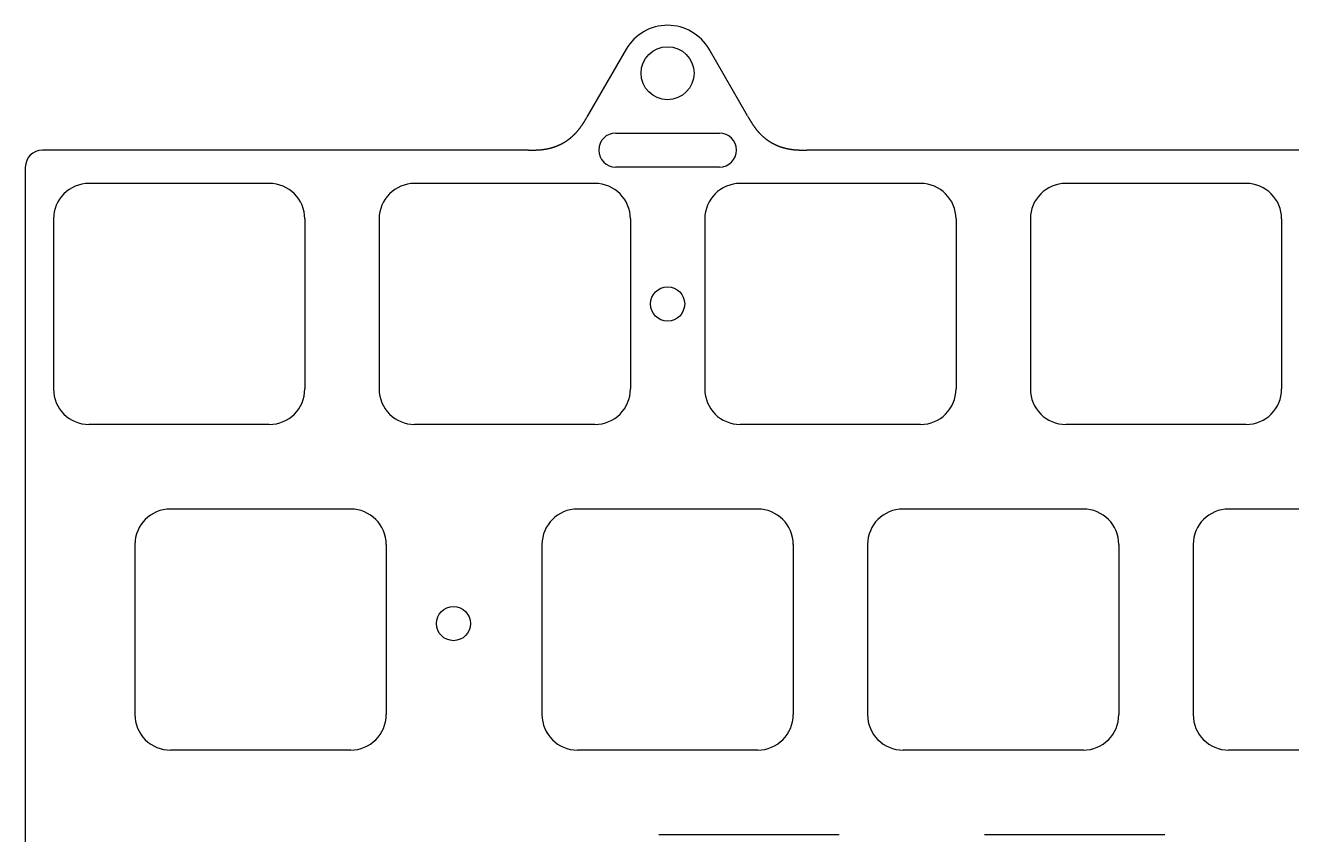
# Model space of a CAD drawing. Header units: millimetres. Extents: x -9 to 276, y -92 to 16.
# Drawn here: x -9 to 65.1, y -31 to 16.3 of the extents above; entities that cross this region are included whole.
import ezdxf

# ---------------------------------------------------------------- set-up
doc = ezdxf.new("R2010")
doc.units = ezdxf.units.MM
doc.layers.add('Edge.Cuts', color=53, linetype='CONTINUOUS', true_color=0xc8a339)

msp = doc.modelspace()

# ---------------------------------------------------------------- linework, layer by layer
at = {"layer": 'Edge.Cuts', "linetype": 'CONTINUOUS'}
for p, q in [((26.150129, 14.9), (23.898462, 11)), ((33.251537, 11), (30.999871, 14.9)), ((23.506208, 10.371379), (23.516888, 10.386373)), ((23.516888, 10.386373), (23.527594, 10.401541)), ((23.527594, 10.401541), (23.538331, 10.416891)), ((23.538331, 10.416891), (23.549103, 10.43243)), ((23.549103, 10.43243), (23.559918, 10.448169)), ((23.559918, 10.448169), (23.570779, 10.464116)), ((23.570779, 10.464116), (23.581694, 10.480284)), ((23.581694, 10.480284), (23.592671, 10.496683)), ((23.592671, 10.496683), (23.603715, 10.513327)), ((23.603715, 10.513327), (23.614838, 10.530232)), ((23.614838, 10.530232), (23.626048, 10.547414)), ((23.626048, 10.547414), (23.637357, 10.564892)), ((23.637357, 10.564892), (23.648777, 10.582688)), ((23.648777, 10.582688), (23.660323, 10.600826)), ((23.660323, 10.600826), (23.672011, 10.619335)), ((23.672011, 10.619335), (23.683861, 10.638248)), ((23.683861, 10.638248), (23.695896, 10.657604)), ((23.695896, 10.657604), (23.708142, 10.67745)), ((23.708142, 10.67745), (23.720632, 10.697841)), ((23.720632, 10.697841), (23.733406, 10.718846)), ((23.733406, 10.718846), (23.746514, 10.74055)), ((23.746514, 10.74055), (23.760019, 10.763064)), ((23.760019, 10.763064), (23.774006, 10.786532)), ((23.774006, 10.786532), (23.788586, 10.811149)), ((23.788586, 10.811149), (23.803924, 10.837196)), ((23.803924, 10.837196), (23.820266, 10.865098)), ((23.820266, 10.865098), (23.838018, 10.89556)), ((23.838018, 10.89556), (23.857962, 10.929928)), ((23.857962, 10.929928), (23.882009, 10.971507)), ((23.882009, 10.971507), (23.898462, 11)), ((33.251537, 11), (33.273643, 10.961725)), ((33.273643, 10.961725), (33.295962, 10.923156)), ((33.295962, 10.923156), (33.307212, 10.903769)), ((33.307212, 10.903769), (33.318527, 10.884317)), ((33.318527, 10.884317), (33.329911, 10.864802)), ((33.329911, 10.864802), (33.341369, 10.845228)), ((33.341369, 10.845228), (33.352904, 10.825597)), ((33.352904, 10.825597), (33.36452, 10.805913)), ((33.36452, 10.805913), (33.376221, 10.786177)), ((33.376221, 10.786177), (33.388012, 10.766393)), ((33.388012, 10.766393), (33.399895, 10.746563)), ((33.399895, 10.746563), (33.411876, 10.726691)), ((33.411876, 10.726691), (33.423958, 10.706778)), ((33.423958, 10.706778), (33.436144, 10.686828)), ((33.436144, 10.686828), (33.448439, 10.666844)), ((33.448439, 10.666844), (33.454629, 10.656839)), ((33.454629, 10.656839), (33.460848, 10.646828)), ((33.460848, 10.646828), (33.467096, 10.636808)), ((33.467096, 10.636808), (33.473373, 10.626782)), ((33.473373, 10.626782), (33.479681, 10.61675)), ((33.479681, 10.61675), (33.486019, 10.606711)), ((33.486019, 10.606711), (33.492389, 10.596666)), ((33.492389, 10.596666), (33.49879, 10.586616)), ((33.49879, 10.586616), (33.505223, 10.576561)), ((33.505223, 10.576561), (33.511689, 10.566501)), ((33.511689, 10.566501), (33.518189, 10.556436)), ((33.518189, 10.556436), (33.524722, 10.546367)), ((33.524722, 10.546367), (33.531289, 10.536295)), ((33.531289, 10.536295), (33.537891, 10.526219)), ((33.537891, 10.526219), (33.544528, 10.51614)), ((33.544528, 10.51614), (33.5512, 10.506058)), ((33.5512, 10.506058), (33.557909, 10.495974)), ((33.557909, 10.495974), (33.564654, 10.485888)), ((33.564654, 10.485888), (33.571437, 10.4758)), ((33.571437, 10.4758), (33.578257, 10.465711)), ((33.578257, 10.465711), (33.585115, 10.45562)), ((33.585115, 10.45562), (33.592012, 10.445529)), ((33.592012, 10.445529), (33.598948, 10.435438)), ((33.598948, 10.435438), (33.605924, 10.425347)), ((33.605924, 10.425347), (33.61294, 10.415256)), ((33.61294, 10.415256), (33.619996, 10.405166)), ((33.619996, 10.405166), (33.627094, 10.395077)), ((33.627094, 10.395077), (33.634233, 10.384989)), ((33.634233, 10.384989), (33.641414, 10.374903)), ((33.641414, 10.374903), (33.648638, 10.36482)), ((22.787883, 9.629329), (22.794173, 9.634014)), ((22.794173, 9.634014), (22.800451, 9.638717)), ((22.800451, 9.638717), (22.806719, 9.643435)), ((22.806719, 9.643435), (22.812975, 9.648171)), ((22.812975, 9.648171), (22.81922, 9.652923)), ((22.81922, 9.652923), (22.825454, 9.657691)), ((22.825454, 9.657691), (22.831676, 9.662476)), ((22.831676, 9.662476), (22.837888, 9.667278)), ((22.837888, 9.667278), (22.844088, 9.672096)), ((22.844088, 9.672096), (22.850276, 9.676931)), ((22.850276, 9.676931), (22.856453, 9.681782)), ((22.856453, 9.681782), (22.862619, 9.68665)), ((22.862619, 9.68665), (22.868774, 9.691534)), ((22.868774, 9.691534), (22.874916, 9.696434)), ((22.874916, 9.696434), (22.881048, 9.701351)), ((22.881048, 9.701351), (22.887168, 9.706285)), ((22.887168, 9.706285), (22.893276, 9.711235)), ((22.893276, 9.711235), (22.899373, 9.716201)), ((22.899373, 9.716201), (22.905459, 9.721184)), ((22.905459, 9.721184), (22.911533, 9.726183)), ((22.911533, 9.726183), (22.917595, 9.731198)), ((22.917595, 9.731198), (22.923645, 9.73623)), ((22.923645, 9.73623), (22.929684, 9.741278)), ((22.929684, 9.741278), (22.935712, 9.746342)), ((22.935712, 9.746342), (22.941727, 9.751423)), ((22.941727, 9.751423), (22.947731, 9.75652)), ((22.947731, 9.75652), (22.953723, 9.761633)), ((22.953723, 9.761633), (22.959704, 9.766763)), ((22.959704, 9.766763), (22.965672, 9.771909)), ((22.965672, 9.771909), (22.971629, 9.777071)), ((22.971629, 9.777071), (22.977574, 9.782249)), ((22.977574, 9.782249), (22.983507, 9.787443)), ((22.983507, 9.787443), (22.989428, 9.792654)), ((22.989428, 9.792654), (22.995338, 9.797881)), ((22.995338, 9.797881), (23.001235, 9.803124)), ((23.001235, 9.803124), (23.00712, 9.808383)), ((23.00712, 9.808383), (23.012994, 9.813658)), ((23.012994, 9.813658), (23.018855, 9.818949)), ((23.018855, 9.818949), (23.024705, 9.824256)), ((23.024705, 9.824256), (23.030542, 9.82958)), ((23.030542, 9.82958), (23.036367, 9.83492)), ((23.036367, 9.83492), (23.036875, 9.835386)), ((23.036875, 9.835386), (23.048466, 9.846097)), ((23.048466, 9.846097), (23.060011, 9.856873)), ((23.060011, 9.856873), (23.071511, 9.867716)), ((23.071511, 9.867716), (23.082966, 9.878626)), ((23.082966, 9.878626), (23.094377, 9.889605)), ((23.094377, 9.889605), (23.105745, 9.900653)), ((23.105745, 9.900653), (23.117071, 9.911771)), ((23.117071, 9.911771), (23.128355, 9.92296)), ((23.128355, 9.92296), (23.139599, 9.934222)), ((23.139599, 9.934222), (23.150804, 9.945556)), ((23.150804, 9.945556), (23.16197, 9.956965)), ((23.16197, 9.956965), (23.173098, 9.968449)), ((23.173098, 9.968449), (23.184189, 9.98001)), ((23.184189, 9.98001), (23.195245, 9.991649)), ((23.195245, 9.991649), (23.206266, 10.003367)), ((23.206266, 10.003367), (23.217253, 10.015166)), ((23.217253, 10.015166), (23.228208, 10.027046)), ((23.228208, 10.027046), (23.239131, 10.03901)), ((23.239131, 10.03901), (23.250024, 10.051058)), ((23.250024, 10.051058), (23.260888, 10.063193)), ((23.260888, 10.063193), (23.271723, 10.075416)), ((23.271723, 10.075416), (23.282532, 10.087729)), ((23.282532, 10.087729), (23.293315, 10.100134)), ((23.293315, 10.100134), (23.304074, 10.112632)), ((23.304074, 10.112632), (23.314811, 10.125226)), ((23.314811, 10.125226), (23.325526, 10.137918)), ((23.325526, 10.137918), (23.336221, 10.15071)), ((23.336221, 10.15071), (23.346898, 10.163604)), ((23.346898, 10.163604), (23.357559, 10.176603)), ((23.357559, 10.176603), (23.368204, 10.189709)), ((23.368204, 10.189709), (23.378837, 10.202926)), ((23.378837, 10.202926), (23.389458, 10.216255)), ((23.389458, 10.216255), (23.40007, 10.229701)), ((23.40007, 10.229701), (23.410675, 10.243266)), ((23.410675, 10.243266), (23.421275, 10.256954)), ((23.421275, 10.256954), (23.431872, 10.270768)), ((23.431872, 10.270768), (23.44247, 10.284713)), ((23.44247, 10.284713), (23.453069, 10.298793)), ((23.453069, 10.298793), (23.463674, 10.313011)), ((23.463674, 10.313011), (23.474287, 10.327374)), ((23.474287, 10.327374), (23.484912, 10.341886)), ((23.484912, 10.341886), (23.495551, 10.356552)), ((23.495551, 10.356552), (23.506208, 10.371379)), ((25.543762, 10), (31.606237, 10)), ((33.648638, 10.36482), (33.655905, 10.354738)), ((33.655905, 10.354738), (33.663215, 10.34466)), ((33.663215, 10.34466), (33.67057, 10.334585)), ((33.67057, 10.334585), (33.677969, 10.324513)), ((33.677969, 10.324513), (33.685413, 10.314445)), ((33.685413, 10.314445), (33.692902, 10.304381)), ((33.692902, 10.304381), (33.700438, 10.294322)), ((33.700438, 10.294322), (33.70802, 10.284267)), ((33.70802, 10.284267), (33.71565, 10.274218)), ((33.71565, 10.274218), (33.723327, 10.264175)), ((33.723327, 10.264175), (33.731052, 10.254137)), ((33.731052, 10.254137), (33.738825, 10.244105)), ((33.738825, 10.244105), (33.746648, 10.234081)), ((33.746648, 10.234081), (33.75452, 10.224063)), ((33.75452, 10.224063), (33.762442, 10.214052)), ((33.762442, 10.214052), (33.770414, 10.204049)), ((33.770414, 10.204049), (33.778438, 10.194055)), ((33.778438, 10.194055), (33.786513, 10.184068)), ((33.786513, 10.184068), (33.79464, 10.17409)), ((33.79464, 10.17409), (33.802819, 10.164121)), ((33.802819, 10.164121), (33.811052, 10.154162)), ((33.811052, 10.154162), (33.819338, 10.144212)), ((33.819338, 10.144212), (33.827678, 10.134273)), ((33.827678, 10.134273), (33.836072, 10.124344)), ((33.836072, 10.124344), (33.844522, 10.114425)), ((33.844522, 10.114425), (33.853026, 10.104518)), ((33.853026, 10.104518), (33.861587, 10.094622)), ((33.861587, 10.094622), (33.870205, 10.084738)), ((33.870205, 10.084738), (33.878879, 10.074866)), ((33.878879, 10.074866), (33.887611, 10.065007)), ((33.887611, 10.065007), (33.8964, 10.055161)), ((33.8964, 10.055161), (33.905248, 10.045327)), ((33.905248, 10.045327), (33.914155, 10.035508)), ((33.914155, 10.035508), (33.923122, 10.025702)), ((33.923122, 10.025702), (33.932148, 10.01591)), ((33.932148, 10.01591), (33.941235, 10.006133)), ((33.941235, 10.006133), (33.950383, 9.996371)), ((33.950383, 9.996371), (33.959592, 9.986624)), ((33.959592, 9.986624), (33.968863, 9.976893)), ((33.968863, 9.976893), (33.978196, 9.967178)), ((33.978196, 9.967178), (33.987593, 9.957479)), ((33.987593, 9.957479), (33.997052, 9.947796)), ((33.997052, 9.947796), (34.006576, 9.938131)), ((34.006576, 9.938131), (34.016164, 9.928483)), ((34.016164, 9.928483), (34.025817, 9.918853)), ((34.025817, 9.918853), (34.035535, 9.909241)), ((34.035535, 9.909241), (34.045319, 9.899647)), ((34.045319, 9.899647), (34.055169, 9.890072)), ((34.055169, 9.890072), (34.065087, 9.880516)), ((34.065087, 9.880516), (34.075071, 9.87098)), ((34.075071, 9.87098), (34.085124, 9.861463)), ((34.085124, 9.861463), (34.095245, 9.851966)), ((34.095245, 9.851966), (34.105434, 9.84249)), ((34.105434, 9.84249), (34.115693, 9.833035)), ((34.115693, 9.833035), (34.126022, 9.823601)), ((34.126022, 9.823601), (34.136421, 9.814188)), ((34.136421, 9.814188), (34.146891, 9.804797)), ((34.146891, 9.804797), (34.157433, 9.795429)), ((34.157433, 9.795429), (34.168046, 9.786083)), ((34.168046, 9.786083), (34.178731, 9.77676)), ((34.178731, 9.77676), (34.18949, 9.76746)), ((34.18949, 9.76746), (34.200321, 9.758183)), ((34.200321, 9.758183), (34.211226, 9.748931)), ((34.211226, 9.748931), (34.222206, 9.739703)), ((34.222206, 9.739703), (34.228256, 9.734655)), ((34.228256, 9.734655), (34.234318, 9.729623)), ((34.234318, 9.729623), (34.240391, 9.724608)), ((34.240391, 9.724608), (34.246476, 9.71961)), ((34.246476, 9.71961), (34.252572, 9.714627)), ((34.252572, 9.714627), (34.258679, 9.709662)), ((34.258679, 9.709662), (34.264798, 9.704712)), ((34.264798, 9.704712), (34.270929, 9.69978)), ((34.270929, 9.69978), (34.277071, 9.694863)), ((34.277071, 9.694863), (34.283224, 9.689964)), ((34.283224, 9.689964), (34.289388, 9.68508)), ((34.289388, 9.68508), (34.295564, 9.680214)), ((34.295564, 9.680214), (34.301751, 9.675364)), ((34.301751, 9.675364), (34.307949, 9.67053)), ((34.307949, 9.67053), (34.314159, 9.665713)), ((34.314159, 9.665713), (34.32038, 9.660913)), ((34.32038, 9.660913), (34.326612, 9.656129)), ((34.326612, 9.656129), (34.332855, 9.651362)), ((34.332855, 9.651362), (34.339109, 9.646612)), ((34.339109, 9.646612), (34.345375, 9.641878)), ((34.345375, 9.641878), (34.351651, 9.637161)), ((34.351651, 9.637161), (34.357939, 9.632461)), ((34.357939, 9.632461), (34.364237, 9.627777)), ((20.434361, 9), (-8, 9)), ((20.434361, 9), (20.478561, 9.000006)), ((20.478561, 9.000006), (20.523122, 9.000051)), ((20.523122, 9.000051), (20.545537, 9.0001)), ((20.545537, 9.0001), (20.568041, 9.000173)), ((20.568041, 9.000173), (20.590633, 9.000275)), ((20.590633, 9.000275), (20.613313, 9.000411)), ((20.613313, 9.000411), (20.636082, 9.000585)), ((20.636082, 9.000585), (20.658937, 9.000803)), ((20.658937, 9.000803), (20.681879, 9.001069)), ((20.681879, 9.001069), (20.704908, 9.001387)), ((20.704908, 9.001387), (20.728023, 9.001764)), ((20.728023, 9.001764), (20.751223, 9.002203)), ((20.751223, 9.002203), (20.774509, 9.00271)), ((20.774509, 9.00271), (20.797879, 9.003289)), ((20.797879, 9.003289), (20.821334, 9.003945)), ((20.821334, 9.003945), (20.833093, 9.004303)), ((20.833093, 9.004303), (20.844873, 9.004683)), ((20.844873, 9.004683), (20.856673, 9.005084)), ((20.856673, 9.005084), (20.868495, 9.005507)), ((20.868495, 9.005507), (20.880337, 9.005953)), ((20.880337, 9.005953), (20.8922, 9.006423)), ((20.8922, 9.006423), (20.904084, 9.006917)), ((20.904084, 9.006917), (20.915988, 9.007436)), ((20.915988, 9.007436), (20.927913, 9.00798)), ((20.927913, 9.00798), (20.939859, 9.008549)), ((20.939859, 9.008549), (20.951824, 9.009146)), ((20.951824, 9.009146), (20.963811, 9.009769)), ((20.963811, 9.009769), (20.975817, 9.01042)), ((20.975817, 9.01042), (20.987844, 9.011099)), ((20.987844, 9.011099), (20.999891, 9.011808)), ((20.999891, 9.011808), (21.011959, 9.012545)), ((21.011959, 9.012545), (21.024046, 9.013313)), ((21.024046, 9.013313), (21.036154, 9.014112)), ((21.036154, 9.014112), (21.048282, 9.014942)), ((21.048282, 9.014942), (21.060429, 9.015804)), ((21.060429, 9.015804), (21.072597, 9.016698)), ((21.072597, 9.016698), (21.084784, 9.017625)), ((21.084784, 9.017625), (21.096992, 9.018586)), ((21.096992, 9.018586), (21.109219, 9.019582)), ((21.109219, 9.019582), (21.121465, 9.020612)), ((21.121465, 9.020612), (21.133732, 9.021678)), ((21.133732, 9.021678), (21.146018, 9.02278)), ((21.146018, 9.02278), (21.158324, 9.023919)), ((21.158324, 9.023919), (21.170649, 9.025095)), ((21.170649, 9.025095), (21.182994, 9.026309)), ((21.182994, 9.026309), (21.195358, 9.027562)), ((21.195358, 9.027562), (21.207741, 9.028854)), ((21.207741, 9.028854), (21.220144, 9.030185)), ((21.220144, 9.030185), (21.232566, 9.031557)), ((21.232566, 9.031557), (21.245007, 9.03297)), ((21.245007, 9.03297), (21.257467, 9.034424)), ((21.257467, 9.034424), (21.269947, 9.035921)), ((21.269947, 9.035921), (21.282445, 9.03746)), ((21.282445, 9.03746), (21.294963, 9.039043)), ((21.294963, 9.039043), (21.307499, 9.040669)), ((21.307499, 9.040669), (21.320055, 9.042341)), ((21.320055, 9.042341), (21.332629, 9.044057)), ((21.332629, 9.044057), (21.345222, 9.045819)), ((21.345222, 9.045819), (21.357834, 9.047627)), ((21.357834, 9.047627), (21.370464, 9.049483)), ((21.370464, 9.049483), (21.383113, 9.051386)), ((21.383113, 9.051386), (21.39578, 9.053337)), ((21.39578, 9.053337), (21.408467, 9.055337)), ((21.408467, 9.055337), (21.421171, 9.057386)), ((21.421171, 9.057386), (21.433894, 9.059485)), ((21.433894, 9.059485), (21.446636, 9.061635)), ((21.446636, 9.061635), (21.459395, 9.063836)), ((21.459395, 9.063836), (21.472173, 9.066089)), ((21.472173, 9.066089), (21.484969, 9.068394)), ((21.484969, 9.068394), (21.497784, 9.070753)), ((21.497784, 9.070753), (21.510616, 9.073164)), ((21.510616, 9.073164), (21.523466, 9.07563)), ((21.523466, 9.07563), (21.536335, 9.078151)), ((21.536335, 9.078151), (21.549221, 9.080728)), ((21.549221, 9.080728), (21.562126, 9.08336)), ((21.562126, 9.08336), (21.575048, 9.086049)), ((21.575048, 9.086049), (21.587988, 9.088795)), ((21.587988, 9.088795), (21.600945, 9.091598)), ((21.600945, 9.091598), (21.613921, 9.094461)), ((21.613921, 9.094461), (21.626914, 9.097382)), ((21.626914, 9.097382), (21.639924, 9.100363)), ((21.639924, 9.100363), (21.652952, 9.103404)), ((21.652952, 9.103404), (21.665998, 9.106506)), ((21.665998, 9.106506), (21.679061, 9.109669)), ((21.679061, 9.109669), (21.692141, 9.112894)), ((21.692141, 9.112894), (21.705239, 9.116182)), ((21.705239, 9.116182), (21.718354, 9.119534)), ((21.718354, 9.119534), (21.731486, 9.122949)), ((21.731486, 9.122949), (21.744635, 9.126428)), ((21.744635, 9.126428), (21.757802, 9.129973)), ((21.757802, 9.129973), (21.770985, 9.133583)), ((21.770985, 9.133583), (21.784186, 9.137259)), ((21.784186, 9.137259), (21.797403, 9.141002)), ((21.797403, 9.141002), (21.810637, 9.144813)), ((21.810637, 9.144813), (21.823889, 9.148692)), ((21.823889, 9.148692), (21.837157, 9.152639)), ((21.837157, 9.152639), (21.850441, 9.156656)), ((21.850441, 9.156656), (21.863743, 9.160742)), ((21.863743, 9.160742), (21.877061, 9.164899)), ((21.877061, 9.164899), (21.890396, 9.169127)), ((21.890396, 9.169127), (21.903747, 9.173427)), ((21.903747, 9.173427), (21.917114, 9.177799)), ((21.917114, 9.177799), (21.930498, 9.182244)), ((21.930498, 9.182244), (21.943899, 9.186762)), ((21.943899, 9.186762), (21.957316, 9.191354)), ((21.957316, 9.191354), (21.970749, 9.196021)), ((21.970749, 9.196021), (21.984198, 9.200763)), ((21.984198, 9.200763), (21.997663, 9.205581)), ((21.997663, 9.205581), (22.011145, 9.210476)), ((22.011145, 9.210476), (22.018542, 9.213192)), ((22.018542, 9.213192), (22.02593, 9.215925)), ((22.02593, 9.215925), (22.03331, 9.218677)), ((22.03331, 9.218677), (22.040681, 9.221447)), ((22.040681, 9.221447), (22.048044, 9.224236)), ((22.048044, 9.224236), (22.055398, 9.227042)), ((22.055398, 9.227042), (22.062744, 9.229867)), ((22.062744, 9.229867), (22.070081, 9.232709)), ((22.070081, 9.232709), (22.07741, 9.23557)), ((22.07741, 9.23557), (22.08473, 9.238449)), ((22.08473, 9.238449), (22.092041, 9.241346)), ((22.092041, 9.241346), (22.099343, 9.244261)), ((22.099343, 9.244261), (22.106637, 9.247194)), ((22.106637, 9.247194), (22.113922, 9.250146)), ((22.113922, 9.250146), (22.121199, 9.253115)), ((22.121199, 9.253115), (22.128466, 9.256102)), ((22.128466, 9.256102), (22.135725, 9.259107)), ((22.135725, 9.259107), (22.142975, 9.26213)), ((22.142975, 9.26213), (22.150216, 9.265172)), ((22.150216, 9.265172), (22.157448, 9.268231)), ((22.157448, 9.268231), (22.164671, 9.271308)), ((22.164671, 9.271308), (22.171886, 9.274403)), ((22.171886, 9.274403), (22.179091, 9.277516)), ((22.179091, 9.277516), (22.186288, 9.280647)), ((22.186288, 9.280647), (22.193475, 9.283795)), ((22.193475, 9.283795), (22.200654, 9.286962)), ((22.200654, 9.286962), (22.207823, 9.290147)), ((22.207823, 9.290147), (22.214983, 9.293349)), ((22.214983, 9.293349), (22.222134, 9.296569)), ((22.222134, 9.296569), (22.229277, 9.299807)), ((22.229277, 9.299807), (22.236409, 9.303063)), ((22.236409, 9.303063), (22.243533, 9.306337)), ((22.243533, 9.306337), (22.250648, 9.309628)), ((22.250648, 9.309628), (22.257753, 9.312937)), ((22.257753, 9.312937), (22.264849, 9.316264)), ((22.264849, 9.316264), (22.271936, 9.319609)), ((22.271936, 9.319609), (22.279014, 9.322971)), ((22.279014, 9.322971), (22.286082, 9.326351)), ((22.286082, 9.326351), (22.293141, 9.329749)), ((22.293141, 9.329749), (22.30019, 9.333165)), ((22.30019, 9.333165), (22.30723, 9.336598)), ((22.30723, 9.336598), (22.314261, 9.340049)), ((22.314261, 9.340049), (22.321282, 9.343517)), ((22.321282, 9.343517), (22.328294, 9.347003)), ((22.328294, 9.347003), (22.335296, 9.350507)), ((22.335296, 9.350507), (22.342289, 9.354029)), ((22.342289, 9.354029), (22.349272, 9.357567)), ((22.349272, 9.357567), (22.356246, 9.361124)), ((22.356246, 9.361124), (22.36321, 9.364698)), ((22.36321, 9.364698), (22.370165, 9.36829)), ((22.370165, 9.36829), (22.37711, 9.371899)), ((22.37711, 9.371899), (22.384045, 9.375526)), ((22.384045, 9.375526), (22.390971, 9.37917)), ((22.390971, 9.37917), (22.397886, 9.382831)), ((22.397886, 9.382831), (22.404793, 9.386511)), ((22.404793, 9.386511), (22.411689, 9.390207)), ((22.411689, 9.390207), (22.418576, 9.393921)), ((22.418576, 9.393921), (22.425452, 9.397653)), ((22.425452, 9.397653), (22.432319, 9.401402)), ((22.432319, 9.401402), (22.439176, 9.405168)), ((22.439176, 9.405168), (22.446024, 9.408952)), ((22.446024, 9.408952), (22.452861, 9.412753)), ((22.452861, 9.412753), (22.459689, 9.416572)), ((22.459689, 9.416572), (22.466506, 9.420407)), ((22.466506, 9.420407), (22.473314, 9.424261)), ((22.473314, 9.424261), (22.480111, 9.428131)), ((22.480111, 9.428131), (22.486899, 9.432019)), ((22.486899, 9.432019), (22.493676, 9.435924)), ((22.493676, 9.435924), (22.500443, 9.439846)), ((22.500443, 9.439846), (22.507201, 9.443786)), ((22.507201, 9.443786), (22.513948, 9.447743)), ((22.513948, 9.447743), (22.520685, 9.451717)), ((22.520685, 9.451717), (22.527412, 9.455709)), ((22.527412, 9.455709), (22.534129, 9.459717)), ((22.534129, 9.459717), (22.540835, 9.463743)), ((22.540835, 9.463743), (22.547532, 9.467786)), ((22.547532, 9.467786), (22.554217, 9.471846)), ((22.554217, 9.471846), (22.560893, 9.475924)), ((22.560893, 9.475924), (22.567559, 9.480018)), ((22.567559, 9.480018), (22.574214, 9.48413)), ((22.574214, 9.48413), (22.580859, 9.488258)), ((22.580859, 9.488258), (22.587493, 9.492404)), ((22.587493, 9.492404), (22.594117, 9.496567)), ((22.594117, 9.496567), (22.600731, 9.500747)), ((22.600731, 9.500747), (22.607334, 9.504944)), ((22.607334, 9.504944), (22.613926, 9.509158)), ((22.613926, 9.509158), (22.620508, 9.513389)), ((22.620508, 9.513389), (22.62708, 9.517637)), ((22.62708, 9.517637), (22.633641, 9.521903)), ((22.633641, 9.521903), (22.640192, 9.526185)), ((22.640192, 9.526185), (22.646732, 9.530484)), ((22.646732, 9.530484), (22.653261, 9.5348)), ((22.653261, 9.5348), (22.65978, 9.539133)), ((22.65978, 9.539133), (22.666288, 9.543483)), ((22.666288, 9.543483), (22.672785, 9.54785)), ((22.672785, 9.54785), (22.679272, 9.552233)), ((22.679272, 9.552233), (22.685747, 9.556634)), ((22.685747, 9.556634), (22.692213, 9.561051)), ((22.692213, 9.561051), (22.698667, 9.565486)), ((22.698667, 9.565486), (22.705111, 9.569937)), ((22.705111, 9.569937), (22.711543, 9.574405)), ((22.711543, 9.574405), (22.717965, 9.57889)), ((22.717965, 9.57889), (22.724376, 9.583391)), ((22.724376, 9.583391), (22.730776, 9.58791)), ((22.730776, 9.58791), (22.737165, 9.592445)), ((22.737165, 9.592445), (22.743544, 9.596997)), ((22.743544, 9.596997), (22.749911, 9.601566)), ((22.749911, 9.601566), (22.756267, 9.606151)), ((22.756267, 9.606151), (22.762612, 9.610753)), ((22.762612, 9.610753), (22.768947, 9.615372)), ((22.768947, 9.615372), (22.77527, 9.620008)), ((22.77527, 9.620008), (22.781582, 9.62466)), ((22.781582, 9.62466), (22.787883, 9.629329)), ((34.364237, 9.627777), (34.370547, 9.62311)), ((34.370547, 9.62311), (34.376868, 9.61846)), ((34.376868, 9.61846), (34.383199, 9.613827)), ((34.383199, 9.613827), (34.389542, 9.60921)), ((34.389542, 9.60921), (34.395895, 9.604611)), ((34.395895, 9.604611), (34.40226, 9.600028)), ((34.40226, 9.600028), (34.408635, 9.595461)), ((34.408635, 9.595461), (34.415021, 9.590912)), ((34.415021, 9.590912), (34.421418, 9.586379)), ((34.421418, 9.586379), (34.427826, 9.581864)), ((34.427826, 9.581864), (34.434244, 9.577365)), ((34.434244, 9.577365), (34.440673, 9.572883)), ((34.440673, 9.572883), (34.447113, 9.568418)), ((34.447113, 9.568418), (34.453564, 9.56397)), ((34.453564, 9.56397), (34.460025, 9.559539)), ((34.460025, 9.559539), (34.466497, 9.555124)), ((34.466497, 9.555124), (34.47298, 9.550727)), ((34.47298, 9.550727), (34.479473, 9.546347)), ((34.479473, 9.546347), (34.485977, 9.541983)), ((34.485977, 9.541983), (34.492492, 9.537637)), ((34.492492, 9.537637), (34.499017, 9.533308)), ((34.499017, 9.533308), (34.505552, 9.528995)), ((34.505552, 9.528995), (34.512098, 9.5247)), ((34.512098, 9.5247), (34.518655, 9.520422)), ((34.518655, 9.520422), (34.525222, 9.516161)), ((34.525222, 9.516161), (34.531799, 9.511917)), ((34.531799, 9.511917), (34.538387, 9.50769)), ((34.538387, 9.50769), (34.544985, 9.50348)), ((34.544985, 9.50348), (34.551593, 9.499287)), ((34.551593, 9.499287), (34.558212, 9.495111)), ((34.558212, 9.495111), (34.564841, 9.490953)), ((34.564841, 9.490953), (34.57148, 9.486812)), ((34.57148, 9.486812), (34.57813, 9.482687)), ((34.57813, 9.482687), (34.58479, 9.47858)), ((34.58479, 9.47858), (34.59146, 9.474491)), ((34.59146, 9.474491), (34.59814, 9.470418)), ((34.59814, 9.470418), (34.60483, 9.466363)), ((34.60483, 9.466363), (34.611531, 9.462325)), ((34.611531, 9.462325), (34.618241, 9.458304)), ((34.618241, 9.458304), (34.624962, 9.454301)), ((34.624962, 9.454301), (34.631693, 9.450314)), ((34.631693, 9.450314), (34.638433, 9.446346)), ((34.638433, 9.446346), (34.645184, 9.442394)), ((34.645184, 9.442394), (34.651945, 9.43846)), ((34.651945, 9.43846), (34.658716, 9.434543)), ((34.658716, 9.434543), (34.665496, 9.430643)), ((34.665496, 9.430643), (34.672287, 9.426761)), ((34.672287, 9.426761), (34.679087, 9.422896)), ((34.679087, 9.422896), (34.685898, 9.419049)), ((34.685898, 9.419049), (34.692718, 9.415219)), ((34.692718, 9.415219), (34.699548, 9.411406)), ((34.699548, 9.411406), (34.706387, 9.407611)), ((34.706387, 9.407611), (34.713237, 9.403834)), ((34.713237, 9.403834), (34.720096, 9.400073)), ((34.720096, 9.400073), (34.726965, 9.396331)), ((34.726965, 9.396331), (34.733844, 9.392606)), ((34.733844, 9.392606), (34.740732, 9.388898)), ((34.740732, 9.388898), (34.74763, 9.385208)), ((34.74763, 9.385208), (34.754538, 9.381535)), ((34.754538, 9.381535), (34.761455, 9.37788)), ((34.761455, 9.37788), (34.768382, 9.374242)), ((34.768382, 9.374242), (34.775318, 9.370622)), ((34.775318, 9.370622), (34.782264, 9.36702)), ((34.782264, 9.36702), (34.789219, 9.363435)), ((34.789219, 9.363435), (34.796184, 9.359868)), ((34.796184, 9.359868), (34.803158, 9.356319)), ((34.803158, 9.356319), (34.810142, 9.352787)), ((34.810142, 9.352787), (34.817135, 9.349273)), ((34.817135, 9.349273), (34.824137, 9.345776)), ((34.824137, 9.345776), (34.831149, 9.342297)), ((34.831149, 9.342297), (34.83817, 9.338836)), ((34.83817, 9.338836), (34.845201, 9.335392)), ((34.845201, 9.335392), (34.852241, 9.331967)), ((34.852241, 9.331967), (34.85929, 9.328559)), ((34.85929, 9.328559), (34.866348, 9.325169)), ((34.866348, 9.325169), (34.873415, 9.321796)), ((34.873415, 9.321796), (34.880492, 9.318441)), ((34.880492, 9.318441), (34.887578, 9.315104)), ((34.887578, 9.315104), (34.894673, 9.311785)), ((34.894673, 9.311785), (34.901777, 9.308484)), ((34.901777, 9.308484), (34.90889, 9.305201)), ((34.90889, 9.305201), (34.916012, 9.301935)), ((34.916012, 9.301935), (34.923144, 9.298687)), ((34.923144, 9.298687), (34.930284, 9.295457)), ((34.930284, 9.295457), (34.937433, 9.292245)), ((34.937433, 9.292245), (34.944591, 9.289051)), ((34.944591, 9.289051), (34.951759, 9.285875)), ((34.951759, 9.285875), (34.958935, 9.282717)), ((34.958935, 9.282717), (34.96612, 9.279577)), ((34.96612, 9.279577), (34.973314, 9.276454)), ((34.973314, 9.276454), (34.980516, 9.27335)), ((34.980516, 9.27335), (34.987728, 9.270263)), ((34.987728, 9.270263), (34.994948, 9.267195)), ((34.994948, 9.267195), (35.002177, 9.264145)), ((35.002177, 9.264145), (35.009415, 9.261112)), ((35.009415, 9.261112), (35.016662, 9.258098)), ((35.016662, 9.258098), (35.023917, 9.255101)), ((35.023917, 9.255101), (35.031181, 9.252123)), ((35.031181, 9.252123), (35.038454, 9.249163)), ((35.038454, 9.249163), (35.045735, 9.246221)), ((35.045735, 9.246221), (35.053025, 9.243297)), ((35.053025, 9.243297), (35.060323, 9.240391)), ((35.060323, 9.240391), (35.067631, 9.237503)), ((35.067631, 9.237503), (35.074946, 9.234633)), ((35.074946, 9.234633), (35.08227, 9.231782)), ((35.08227, 9.231782), (35.089603, 9.228948)), ((35.089603, 9.228948), (35.096944, 9.226133)), ((35.096944, 9.226133), (35.104293, 9.223336)), ((35.104293, 9.223336), (35.111651, 9.220557)), ((35.111651, 9.220557), (35.119017, 9.217797)), ((35.119017, 9.217797), (35.126392, 9.215054)), ((35.126392, 9.215054), (35.133775, 9.21233)), ((35.133775, 9.21233), (35.141166, 9.209625)), ((35.141166, 9.209625), (35.148566, 9.206937)), ((35.148566, 9.206937), (35.155974, 9.204268)), ((35.155974, 9.204268), (35.16339, 9.201617)), ((35.16339, 9.201617), (35.170814, 9.198984)), ((35.170814, 9.198984), (35.178247, 9.196369)), ((35.178247, 9.196369), (35.185687, 9.193773)), ((35.185687, 9.193773), (35.193136, 9.191196)), ((35.193136, 9.191196), (35.200593, 9.188636)), ((35.200593, 9.188636), (35.208058, 9.186095)), ((35.208058, 9.186095), (35.215531, 9.183572)), ((35.215531, 9.183572), (35.223013, 9.181068)), ((35.223013, 9.181068), (35.230502, 9.178582)), ((35.230502, 9.178582), (35.237999, 9.176115)), ((35.237999, 9.176115), (35.245504, 9.173666)), ((35.245504, 9.173666), (35.253017, 9.171235)), ((35.253017, 9.171235), (35.260539, 9.168823)), ((35.260539, 9.168823), (35.268068, 9.16643)), ((35.268068, 9.16643), (35.275604, 9.164055)), ((35.275604, 9.164055), (35.27626, 9.163849)), ((35.27626, 9.163849), (35.291331, 9.159166)), ((35.291331, 9.159166), (35.306436, 9.154556)), ((35.306436, 9.154556), (35.321576, 9.150018)), ((35.321576, 9.150018), (35.336753, 9.145553)), ((35.336753, 9.145553), (35.351966, 9.14116)), ((35.351966, 9.14116), (35.367218, 9.136839)), ((35.367218, 9.136839), (35.382509, 9.13259)), ((35.382509, 9.13259), (35.397842, 9.128412)), ((35.397842, 9.128412), (35.413216, 9.124305)), ((35.413216, 9.124305), (35.428635, 9.120269)), ((35.428635, 9.120269), (35.444098, 9.116303)), ((35.444098, 9.116303), (35.459608, 9.112408)), ((35.459608, 9.112408), (35.475166, 9.108583)), ((35.475166, 9.108583), (35.490773, 9.104828)), ((35.490773, 9.104828), (35.506431, 9.101143)), ((35.506431, 9.101143), (35.522143, 9.097527)), ((35.522143, 9.097527), (35.537909, 9.09398)), ((35.537909, 9.09398), (35.553731, 9.090502)), ((35.553731, 9.090502), (35.569612, 9.087093)), ((35.569612, 9.087093), (35.585553, 9.083752)), ((35.585553, 9.083752), (35.601556, 9.08048)), ((35.601556, 9.08048), (35.617624, 9.077276)), ((35.617624, 9.077276), (35.633759, 9.074139)), ((35.633759, 9.074139), (35.649962, 9.071071)), ((35.649962, 9.071071), (35.666237, 9.06807)), ((35.666237, 9.06807), (35.682586, 9.065136)), ((35.682586, 9.065136), (35.699012, 9.06227)), ((35.699012, 9.06227), (35.715517, 9.05947)), ((35.715517, 9.05947), (35.732104, 9.056737)), ((35.732104, 9.056737), (35.748778, 9.054071)), ((35.748778, 9.054071), (35.76554, 9.051471)), ((35.76554, 9.051471), (35.782394, 9.048938)), ((35.782394, 9.048938), (35.799344, 9.04647)), ((35.799344, 9.04647), (35.816394, 9.044069)), ((35.816394, 9.044069), (35.833549, 9.041733)), ((35.833549, 9.041733), (35.850811, 9.039462)), ((35.850811, 9.039462), (35.868186, 9.037257)), ((35.868186, 9.037257), (35.885679, 9.035118)), ((35.885679, 9.035118), (35.903296, 9.033043)), ((35.903296, 9.033043), (35.921041, 9.031033)), ((35.921041, 9.031033), (35.93892, 9.029088)), ((35.93892, 9.029088), (35.956941, 9.027208)), ((35.956941, 9.027208), (35.975111, 9.025391)), ((35.975111, 9.025391), (35.993436, 9.02364)), ((35.993436, 9.02364), (36.011925, 9.021952)), ((36.011925, 9.021952), (36.030586, 9.020328)), ((36.030586, 9.020328), (36.04943, 9.018769)), ((36.04943, 9.018769), (36.068468, 9.017272)), ((36.068468, 9.017272), (36.087709, 9.01584)), ((36.087709, 9.01584), (36.107168, 9.014471)), ((36.107168, 9.014471), (36.126858, 9.013165)), ((36.126858, 9.013165), (36.146795, 9.011922)), ((36.146795, 9.011922), (36.166996, 9.010742)), ((36.166996, 9.010742), (36.187482, 9.009624)), ((36.187482, 9.009624), (36.208272, 9.00857)), ((36.208272, 9.00857), (36.229394, 9.007577)), ((36.229394, 9.007577), (36.250875, 9.006648)), ((36.250875, 9.006648), (36.272749, 9.00578)), ((36.272749, 9.00578), (36.295053, 9.004974)), ((36.295053, 9.004974), (36.317833, 9.00423)), ((36.317833, 9.00423), (36.341143, 9.003547)), ((36.341143, 9.003547), (36.365048, 9.002926)), ((36.365048, 9.002926), (36.389625, 9.002365)), ((36.389625, 9.002365), (36.414976, 9.001866)), ((36.414976, 9.001866), (36.441227, 9.001427)), ((36.441227, 9.001427), (36.468544, 9.001048)), ((36.468544, 9.001048), (36.497153, 9.00073)), ((36.497153, 9.00073), (36.52738, 9.00047)), ((36.52738, 9.00047), (36.559715, 9.000269)), ((36.559715, 9.000269), (36.594972, 9.000126)), ((36.594972, 9.000126), (36.634709, 9.000038)), ((36.634709, 9.000038), (36.682742, 9.000003)), ((36.682742, 9.000003), (36.715638, 9)), ((125.209361, 9), (36.715638, 9)), ((-9, 8), (-9, -84.2)), ((31.606237, 8), (25.543762, 8)), ((5.275, 7.05), (-5.274997, 7.05)), ((24.325, 7.05), (13.775, 7.05)), ((43.375, 7.05), (32.825, 7.05)), ((62.425, 7.05), (51.875, 7.05)), ((-7.35, 4.974996), (-7.35, -4.974998)), ((7.35, 4.975), (7.35, -4.975)), ((11.7, 4.975), (11.7, -4.975)), ((26.4, 4.975), (26.4, -4.975)), ((30.75, 4.975), (30.75, -4.975)), ((45.45, 4.975), (45.45, -4.975)), ((49.8, 4.975), (49.8, -4.975)), ((64.5, 4.975), (64.5, -4.975)), ((5.275, -7.05), (-5.274998, -7.05)), ((24.325, -7.05), (13.775, -7.05)), ((43.375, -7.05), (32.825, -7.05)), ((62.425, -7.05), (51.875, -7.05)), ((10.0375, -12), (-0.512496, -12)), ((33.85, -12), (23.3, -12)), ((52.9, -12), (42.35, -12)), ((71.95, -12), (61.4, -12)), ((-2.5875, -14.075004), (-2.5875, -24.024998)), ((12.1125, -14.075), (12.1125, -24.025)), ((21.225, -14.075), (21.225, -24.025)), ((35.925, -14.075), (35.925, -24.025)), ((40.275, -14.075), (40.275, -24.025)), ((54.975, -14.075), (54.975, -24.025)), ((59.325, -14.075), (59.325, -24.025)), ((10.0375, -26.1), (-0.512497, -26.1)), ((33.85, -26.1), (23.3, -26.1)), ((52.9, -26.1), (42.35, -26.1)), ((71.95, -26.1), (61.4, -26.1)), ((38.6125, -31.05), (28.0625, -31.05)), ((57.6625, -31.05), (47.1125, -31.05))]:
    msp.add_line(p, q, dxfattribs=at)
at = {"layer": 'Edge.Cuts'}
for centre, radius in [((28.575, 13.5), 1.55), ((28.575, 0), 1), ((16.04875, -18.7), 1)]:
    msp.add_circle(centre, radius, dxfattribs=at)
for centre, radius, start, end in [((28.575, 13.5), 2.8, 30.00000134, 149.99999866), ((25.5438, 8.999999), 0.999999, -269.99782276, -90.00217724), ((31.6062, 8.999999), 1.000001, -89.99788005, 89.99788006), ((-8, 7.999999), 1, 90, 179.9999427), ((-5.274996, 4.974996), 2.075004, 90.00002761, 180), ((5.275, 4.975), 2.075, 0, 90), ((13.775, 4.975), 2.075, 90, 180), ((24.325, 4.975), 2.075, 0, 90), ((32.825, 4.975), 2.075, 90, 180), ((43.375, 4.975), 2.075, 0, 90), ((51.875, 4.975), 2.075, 90, 180), ((62.425, 4.975), 2.075, 0, 90), ((-5.274998, -4.974998), 2.075002, -180, -90), ((5.275, -4.975), 2.075, -90, 0), ((13.775, -4.975), 2.075, -180, -90), ((24.325, -4.975), 2.075, -90, 0), ((32.825, -4.975), 2.075, -180, -90), ((43.375, -4.975), 2.075, -90, 0), ((51.875, -4.975), 2.075, -180, -90), ((62.425, -4.975), 2.075, -90, 0), ((-0.512495, -14.075005), 2.075005, 90.00002761, 179.99997239), ((10.0375, -14.075), 2.075, 0, 90), ((23.3, -14.075), 2.075, 90, 180), ((33.85, -14.075), 2.075, 0, 90), ((42.35, -14.075), 2.075, 90, 180), ((52.9, -14.075), 2.075, 0, 90), ((61.4, -14.075), 2.075, 90, 180), ((-0.512498, -24.024998), 2.075002, -180, -89.99997239), ((10.0375, -24.025), 2.075, -90, 0), ((23.3, -24.025), 2.075, -180, -90), ((33.85, -24.025), 2.075, -90, 0), ((42.35, -24.025), 2.075, -180, -90), ((52.9, -24.025), 2.075, -90, 0), ((61.4, -24.025), 2.075, -180, -90)]:
    msp.add_arc(centre, radius, start, end, dxfattribs=at)

doc.saveas('drawing.dxf')
